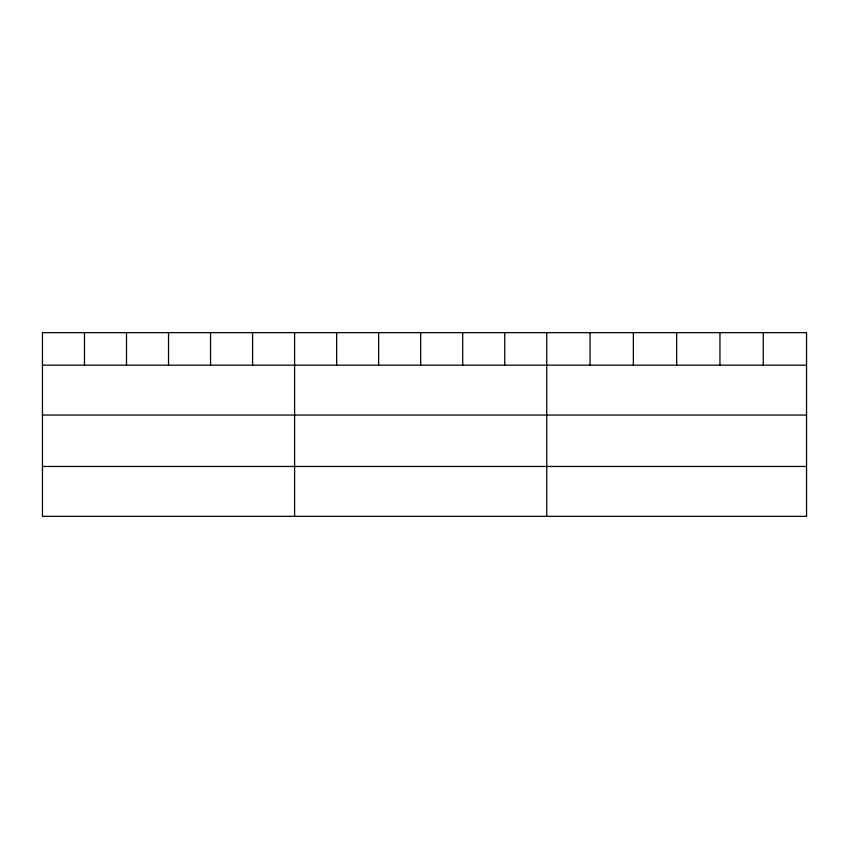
<?xml version="1.0" encoding="UTF-8"?>
<svg xmlns="http://www.w3.org/2000/svg" width="849" height="849" viewBox="0 0 849 849"><rect width="100%" height="100%" fill="white"/><g stroke="black" fill="none" stroke-linecap="round" stroke-linejoin="round"><path stroke-width="1.27" d="M806.55 365.166L806.55 516.351L42.45 516.351L42.45 332.649L806.55 332.649L806.55 365.166L42.45 365.166M42.45 415.055L806.55 415.055M42.45 466.462L806.55 466.462M763.251 332.649L763.251 365.166M719.952 332.649L719.952 365.166M676.653 332.649L676.653 365.166M633.354 332.649L633.354 365.166M590.055 332.649L590.055 365.166M546.756 332.649L546.756 516.351M504.731 332.649L504.731 365.166M462.705 332.649L462.705 365.166M420.679 332.649L420.679 365.166M378.654 332.649L378.654 365.166M336.628 332.649L336.628 365.166M294.603 332.649L294.603 516.351M252.578 332.649L252.578 365.166M210.552 332.649L210.552 365.166M168.527 332.649L168.527 365.166M126.501 332.649L126.501 365.166M84.475 332.649L84.475 365.166"/></g></svg>
